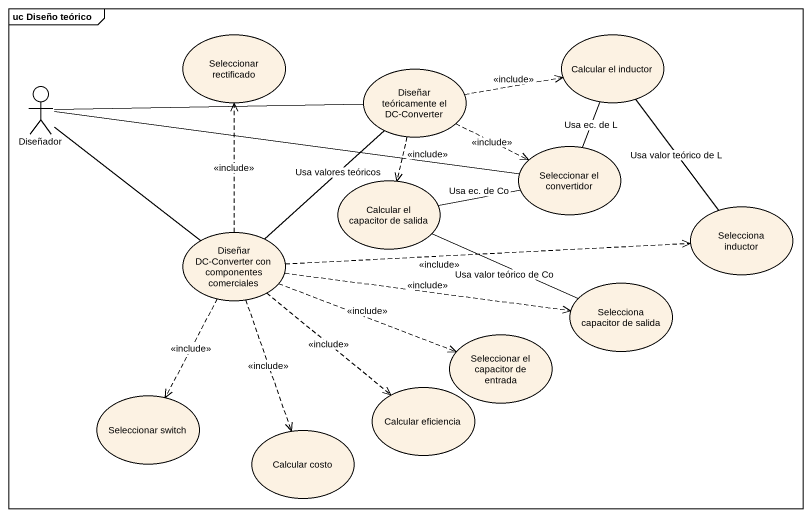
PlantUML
@startuml
mainframe uc Diseño teórico
usecase "Seleccionar rectificado" as Seleccionar_rectificado
usecase "Calcular el inductor" as Calcular_el_inductor
usecase "Diseñar teóricamente el DC-Converter" as Diseñar_teóricamente_el_DC
actor Diseñador
usecase "Seleccionar el convertidor" as Seleccionar_el_convertidor
usecase "Calcular el capacitor de salida" as Calcular_el_capacitor_de
usecase "Selecciona inductor" as Selecciona_inductor
usecase "Diseñar DC-Converter con componentes comerciales" as Diseñar_DC_Converter_con
usecase "Selecciona capacitor de salida" as Selecciona_capacitor_de
usecase "Seleccionar el capacitor de entrada" as Seleccionar_el_capacitor_de
usecase "Seleccionar switch" as Seleccionar_switch
usecase "Calcular eficiencia" as Calcular_eficiencia
usecase "Calcular costo" as Calcular_costo
Calcular_el_inductor -- Seleccionar_el_convertidor : Usa ec. de L
Diseñar_teóricamente_el_DC .right.> Calcular_el_inductor : <<include>>
Diseñar_teóricamente_el_DC .right.> Seleccionar_el_convertidor : <<include>>
Diseñar_teóricamente_el_DC ..> Calcular_el_capacitor_de : <<include>>
Diseñador -right- Diseñar_teóricamente_el_DC
Diseñador -right- Seleccionar_el_convertidor
Diseñador -- Diseñar_DC_Converter_con
Calcular_el_capacitor_de -right- Seleccionar_el_convertidor : Usa ec. de Co
Selecciona_inductor -up- Calcular_el_inductor : Usa valor teórico de L
Diseñar_DC_Converter_con .up.> Seleccionar_rectificado : <<include>>
Diseñar_DC_Converter_con -up- Diseñar_teóricamente_el_DC : Usa valores teóricos
Diseñar_DC_Converter_con .right.> Selecciona_inductor : <<include>>
Diseñar_DC_Converter_con .right.> Selecciona_capacitor_de : <<include>>
Diseñar_DC_Converter_con .right.> Seleccionar_el_capacitor_de : <<include>>
Diseñar_DC_Converter_con ..> Seleccionar_switch : <<include>>
Diseñar_DC_Converter_con ..> Calcular_eficiencia : <<include>>
Diseñar_DC_Converter_con ..> Calcular_costo : <<include>>
Selecciona_capacitor_de -left- Calcular_el_capacitor_de : Usa valor teórico de Co
@enduml
